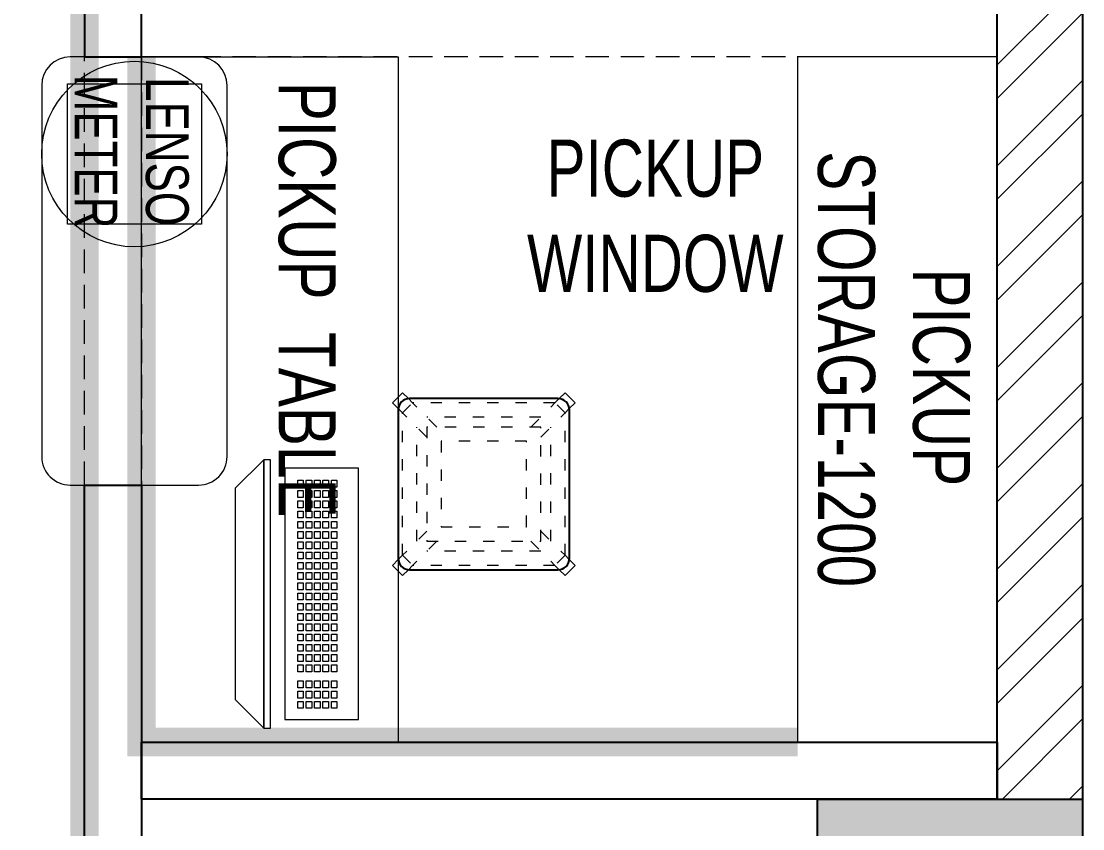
# Model space of a CAD drawing. Header units: feet. Extents: x 9718581 to 9729331, y -7058915 to -7051384.
# Drawn here: x 9726300 to 9728161, y -7054797 to -7053383 of the extents above; entities that cross this region are included whole.
import ezdxf

# ---------------------------------------------------------------- set-up
doc = ezdxf.new("R2010")
doc.units = ezdxf.units.FT
doc.header["$LTSCALE"] = 33
doc.header["$MEASUREMENT"] = 0
doc.linetypes.add('a_p6_plan_L18$0$HIDDEN', pattern=[0.375, 0.25, -0.125])
doc.linetypes.add('ACAD_ISO03W100', pattern=[30, 12, -18])
doc.layers.add('A-WALL', color=1, linetype='Continuous')
doc.layers.add('column', color=10, linetype='Continuous')
for name, color, linetype, lineweight in [('A-WALL HATCH', 251, 'Continuous', 0), ('column hatch', 5, 'Continuous', 0), ('LENS-CURTAIN', 5, 'a_p6_plan_L18$0$HIDDEN', 9), ('LENS-PARTITION', 21, 'Continuous', 25), ('LENS-TEXT', 31, 'Continuous', 5), ('LENS_DIMENSION', 193, 'Continuous', 0), ('LENS_TEXT', 31, 'Continuous', 5), ('LK-EQPMT', 3, 'Continuous', 18), ('LK-FF&E WALL', 1, 'Continuous', 9), ('LK-FLUTTED FINISH', 20, 'Continuous', 30), ('LK-IT', 3, 'Continuous', 18), ('LK-TILES FINISH', 251, 'Continuous', 5), ('LN-ELEVATION-1', 81, 'Continuous', 25), ('LN-ELEVATION-2', 103, 'Continuous', 20), ('LN-ELEVATION-3', 125, 'Continuous', 18), ('LN-ELEVATION-5', 167, 'Continuous', 5)]:
    doc.layers.add(name, color=color, linetype=linetype, lineweight=lineweight)
doc.styles.add('LK TXT', font='GILC____.TTF', dxfattribs={"height": 100})
doc.styles.get("Standard").update_dxf_attribs({"font": 'GILC____.TTF'})

# ---------------------------------------------------------------- blocks, each defined once
blk = doc.blocks.new('A$C1e310292')
at = {"layer": 'A-WALL HATCH'}
h = blk.add_hatch(dxfattribs=at)
h.set_pattern_fill('ANSI32', color=256, scale=333)
h.set_pattern_definition([(45, (-4280815.400239313, 5463905.176563238), (-88.29995930067012, 88.29995930067012), []), (45, (-4280756.533599877, 5463905.176563238), (-88.29995930067012, 88.29995930067012), [])])
h.paths.add_polyline_path([(-450, 0), (-450, 150), (-4635, 150), (-4635, 0)])
h.paths.add_polyline_path([(-4845, 807), (-4845, 415), (-4695, 415), (-4695, 957), (-8290, 957), (-8290, 807)])
h.paths.add_polyline_path([(0, 210), (0, 3920), (-150, 3920), (-150, 210)])
h.paths.add_polyline_path([(0, 4170), (0, 5835), (-150, 5835), (-150, 4170)])
h.paths.add_polyline_path([(-456, 7380), (-456, 7530), (-4408, 7530), (-4408, 7380)])
h.paths.add_polyline_path([(-4900, 7380), (-4900, 7530), (-8290, 7530), (-8290, 7380)])
at = {"layer": 'column hatch'}
h = blk.add_hatch(color=251, dxfattribs=at)
h.dxf.hatch_style = 1
h.paths.add_polyline_path([(-4251, 3872), (-4251, 4122), (-4911, 4122), (-4911, 3872)])
h.paths.add_polyline_path([(0, 3920), (0, 4170), (-465, 4170), (-465, 3920)])
h.paths.add_polyline_path([(0, 0), (0, 210), (-450, 210), (-450, 0)])
h.paths.add_polyline_path([(-4635, 0), (-4635, 415), (-4845, 415), (-4845, 0)])
h.paths.add_polyline_path([(-8290, 807), (-8290, 1017), (-8930, 1017), (-8930, 807)])
h.paths.add_polyline_path([(-8290, 7325), (-8290, 7530), (-8930, 7530), (-8930, 7325)])
h.paths.add_polyline_path([(-4408, 7330), (-4408, 7530), (-4900, 7530), (-4900, 7330)])
at = {"layer": 'A-WALL'}
for p, q in [((-150, 4170), (-150, 5835)), ((0, 0), (0, 5835))]:
    blk.add_line(p, q, dxfattribs=at)
at = {"layer": 'column'}
for p, q in [((-465, 3920), (-465, 4170)), ((-465, 4170), (0, 4170))]:
    blk.add_line(p, q, dxfattribs=at)
blk = doc.blocks.new('CLENS 600 TYPE 6')
at = {"layer": 'LN-ELEVATION-1', "ltscale": 0.5}
blk.add_lwpolyline([(130, -225), (-130, -225, -0.4142135623730951), (-150, -205), (-150, 55, -0.4142135623730951), (-130, 75), (130, 75, -0.4142135623730951), (150, 55), (150, -205, -0.4142135623730951)], format="xyb", close=True, dxfattribs=at)
at = {"layer": 'LN-ELEVATION-3', "linetype": 'ACAD_ISO03W100', "ltscale": 0.05}
for p, q in [((-82.3223304701969, 25), (-124.6966991401277, 67.374368671095)), ((124.696699141059, 67.3743686703965), (-124.6966991401277, 67.374368671095)), ((82.3223304701969, 25), (124.6966991401277, 67.374368671095)), ((-100, 7.322330470196902), (-142.3743686703965, 49.69669914152472)), ((-142.3743686708621, -199.6966991410591), (-142.3743686708621, 49.69669914105907)), ((99.69669914059341, 42.3743686703965), (-99.69669913966207, 42.374368671095)), ((100, 7.322330470196902), (142.3743686703965, 49.69669914152472)), ((142.3743686708621, -199.6966991410591), (142.3743686708621, 49.69669914105907)), ((-117.3743686703965, -174.6966991408262), (-117.3743686703965, 24.69669914152473)), ((117.3743686703965, -174.6966991408262), (117.3743686703965, 24.69669914152473)), ((-100, -157.3223304701969), (-142.3743686703965, -199.6966991415247)), ((100, -157.3223304701969), (142.3743686703965, -199.6966991415247)), ((-82.3223304701969, -175), (-124.6966991401277, -217.374368671095)), ((82.3223304701969, -175), (124.6966991401277, -217.374368671095)), ((99.69669914059341, -192.3743686703965), (-99.69669913966207, -192.374368671095)), ((124.696699141059, -217.3743686703965), (-124.6966991401277, -217.374368671095))]:
    blk.add_line(p, q, dxfattribs=at)
for points in [[(-132.2008663183078, 74.87853584764525), (-124.696699141059, 67.3743686703965), (-142.3743686708621, 49.69669914105907), (-149.8785358476452, 57.20086631807498)], [(132.2008663183078, 74.87853584764525), (124.696699141059, 67.3743686703965), (142.3743686708621, 49.69669914105907), (149.8785358476452, 57.20086631807498)], [(-132.2008663183078, -224.8785358476453), (-124.696699141059, -217.3743686703965), (-142.3743686708621, -199.6966991410591), (-149.8785358476452, -207.200866318075)], [(132.2008663183078, -224.8785358476453), (124.696699141059, -217.3743686703965), (142.3743686708621, -199.6966991410591), (149.8785358476452, -207.200866318075)]]:
    blk.add_lwpolyline(points, dxfattribs=at)
for points in [[(100, -175), (-100, -175), (-100, 25), (100, 25)], [(75, -150), (-75, -150), (-75, 0), (75, 0)]]:
    blk.add_lwpolyline(points, close=True, dxfattribs=at)
at = {"layer": 'LN-ELEVATION-5', "ltscale": 0.5}
for points in [[(-149.8785358476452, 57.20086631807498), (-160.0520382001995, 67.37436867062934), (-142.3743686708621, 85.05203819996677), (-132.2008663183078, 74.87853584787806)], [(149.8785358476452, 57.20086631807498), (160.0520382001995, 67.37436867062934), (142.3743686708621, 85.05203819996677), (132.2008663183078, 74.87853584787806)], [(-149.8785358476452, -207.200866318075), (-160.0520382001995, -217.3743686706294), (-142.3743686708621, -235.0520381999668), (-132.2008663183078, -224.8785358478781)], [(149.8785358476452, -207.200866318075), (160.0520382001995, -217.3743686706294), (142.3743686708621, -235.0520381999668), (132.2008663183078, -224.8785358478781)]]:
    blk.add_lwpolyline(points, dxfattribs=at)
blk = doc.blocks.new('*U20')
at = {"layer": 'LK-EQPMT', "ltscale": 12}
blk.add_lwpolyline([(5.986879315214991, 4.914598100478997), (-5.986879315214991, 4.914598100478997), (-5.986879315214991, -4.914598100478997), (5.986879315214991, -4.914598100478997)], close=True, dxfattribs=at)
blk = doc.blocks.new('*U21')
at = {"color": 0, "linetype": 'ByBlock', "lineweight": -2}
for p in [(0, 0), (17.96063794564497, 0), (35.92127589128995, 0), (53.88191383693492, 0), (71.8425517825799, 0), (89.80318972822487, 0), (107.7638276738698, 0), (125.7244656195148, 0), (143.6851035651598, 0), (161.6457415108048, 0), (179.6063794564497, 0), (197.5670174020947, 0), (215.5276553477397, 0), (233.4882932933847, 0), (251.4489312390296, 0), (269.4095691846746, 0), (287.3702071303196, 0), (305.3308450759646, 0), (323.2914830216096, 0), (-9e-16, -14.74379430143699), (17.96063794564497, -14.74379430143699), (35.92127589128995, -14.74379430143699), (53.88191383693492, -14.74379430143699), (71.8425517825799, -14.74379430143699), (89.80318972822487, -14.74379430143699), (107.7638276738698, -14.74379430143699), (125.7244656195148, -14.74379430143699), (143.6851035651598, -14.74379430143699), (161.6457415108048, -14.74379430143699), (179.6063794564497, -14.74379430143699), (197.5670174020947, -14.74379430143699), (215.5276553477397, -14.74379430143699), (233.4882932933847, -14.74379430143699), (251.4489312390296, -14.74379430143699), (269.4095691846746, -14.74379430143699), (287.3702071303196, -14.74379430143699), (305.3308450759646, -14.74379430143699), (323.2914830216096, -14.74379430143699), (-1.8e-15, -29.48758860287398), (17.96063794564497, -29.48758860287398), (35.92127589128995, -29.48758860287398), (53.88191383693492, -29.48758860287398), (71.8425517825799, -29.48758860287398), (89.80318972822487, -29.48758860287398), (107.7638276738698, -29.48758860287398), (125.7244656195148, -29.48758860287398), (143.6851035651598, -29.48758860287398), (161.6457415108048, -29.48758860287398), (179.6063794564497, -29.48758860287398), (197.5670174020947, -29.48758860287398), (215.5276553477397, -29.48758860287398), (233.4882932933847, -29.48758860287398), (251.4489312390296, -29.48758860287398), (269.4095691846746, -29.48758860287398), (287.3702071303196, -29.48758860287398), (305.3308450759646, -29.48758860287398), (323.2914830216096, -29.48758860287398), (-2.7e-15, -44.23138290431096), (-3.6e-15, -58.97517720574795), (17.96063794564497, -44.23138290431096), (17.96063794564497, -58.97517720574795), (35.92127589128995, -44.23138290431096), (35.92127589128994, -58.97517720574795), (53.88191383693492, -44.23138290431096), (53.88191383693492, -58.97517720574795), (71.8425517825799, -44.23138290431096), (71.8425517825799, -58.97517720574795), (89.80318972822487, -44.23138290431096), (89.80318972822487, -58.97517720574795), (107.7638276738698, -44.23138290431096), (107.7638276738698, -58.97517720574795), (125.7244656195148, -44.23138290431096), (125.7244656195148, -58.97517720574795), (143.6851035651598, -44.23138290431096), (143.6851035651598, -58.97517720574795), (161.6457415108048, -44.23138290431096), (161.6457415108048, -58.97517720574795), (179.6063794564497, -44.23138290431096), (179.6063794564497, -58.97517720574795), (197.5670174020947, -44.23138290431096), (197.5670174020947, -58.97517720574795), (215.5276553477397, -44.23138290431096), (215.5276553477397, -58.97517720574795), (233.4882932933847, -44.23138290431096), (233.4882932933847, -58.97517720574795), (251.4489312390296, -44.23138290431096), (251.4489312390296, -58.97517720574795), (269.4095691846746, -44.23138290431096), (269.4095691846746, -58.97517720574795), (287.3702071303196, -44.23138290431096), (287.3702071303196, -58.97517720574795), (305.3308450759646, -44.23138290431096), (305.3308450759646, -58.97517720574795), (323.2914830216096, -44.23138290431096), (323.2914830216096, -58.97517720574795)]:
    blk.add_blockref('*U20', p, dxfattribs=at)
blk = doc.blocks.new('*U18')
at = {"layer": 'LK-EQPMT', "ltscale": 12}
blk.add_lwpolyline([(5.986879315214991, 4.914598100478997), (-5.986879315214991, 4.914598100478997), (-5.986879315214991, -4.914598100478997), (5.986879315214991, -4.914598100478997)], close=True, dxfattribs=at)
blk = doc.blocks.new('*U19')
at = {"color": 0, "linetype": 'ByBlock', "lineweight": -2}
for p in [(0, 0), (17.96063794564497, 0), (35.92127589128995, 0), (-9e-16, -14.74379430143699), (17.96063794564497, -14.74379430143699), (35.92127589128995, -14.74379430143699), (-1.8e-15, -29.48758860287398), (17.96063794564497, -29.48758860287398), (35.92127589128995, -29.48758860287398), (-2.7e-15, -44.23138290431096), (-3.6e-15, -58.97517720574795), (17.96063794564497, -44.23138290431096), (17.96063794564497, -58.97517720574795), (35.92127589128995, -44.23138290431096), (35.92127589128994, -58.97517720574795)]:
    blk.add_blockref('*U18', p, dxfattribs=at)
blk = doc.blocks.new('*U16')
at = {"ltscale": 12}
blk.add_lwpolyline([(8.040144996717572, 2.91038e-11), (8.040144996717572, 129.0940371821052), (448.0401449967176, 129.0940371821052), (448.0401449967176, 2.91038e-11)], close=True, dxfattribs=at)
for name, p in [('*U21', (35.16895717114949, 101.6202952143818)), ('*U19', (386.6121428576974, 101.6202952143818))]:
    blk.add_blockref(name, p)
blk = doc.blocks.new('Pickup table PC')
at = {"layer": 'LN-ELEVATION-2', "ltscale": 0.5}
for points in [[(470, 50), (0, 50), (0, 62), (470, 62)], [(420, 0), (50, 0), (0, 50), (470, 50)]]:
    blk.add_lwpolyline(points, close=True, dxfattribs=at)

msp = doc.modelspace()

# ---------------------------------------------------------------- linework, layer by layer
at = {"layer": 'LENS-CURTAIN', "ltscale": 5}
for points in [[(9728010.859184776, -7053445.407301568), (9726510.859102925, -7053445.407301568), (9726510.859102925, -7053345.407301568), (9728010.859184776, -7053345.407301568)], [(9726510.859184776, -7053445.407301568), (9726510.859184776, -7054195.407301569), (9726410.859184776, -7054195.407301569), (9726410.859184776, -7053445.407301568)]]:
    msp.add_lwpolyline(points, close=True, dxfattribs=at)
at = {"layer": 'LENS-PARTITION'}
for points in [[(9726510.859184776, -7053445.407301568), (9726510.859102925, -7052785.407297433), (9726410.859102925, -7052785.407297433), (9726410.859184776, -7053445.407301568)], [(9726410.859102925, -7056305.407297434), (9726410.859225703, -7054195.407301569), (9726510.85914385, -7054195.407301569), (9726510.859021071, -7056305.407297434)], [(9726510.859102925, -7054645.407297433), (9728010.859102923, -7054645.407297432), (9728010.859102923, -7054745.407297432), (9726510.859102925, -7054745.407297433)]]:
    msp.add_lwpolyline(points, close=True, dxfattribs=at)
at = {"layer": 'LK-EQPMT'}
msp.add_lwpolyline([(9726380.859097753, -7053492.510946439), (9726615.859097753, -7053492.510946439), (9726615.859097753, -7053738.510946438), (9726380.859097753, -7053738.510946438)], close=True, dxfattribs=at)
at = {"layer": 'LK-FF&E WALL'}
msp.add_lwpolyline([(9726385.859102262, -7054195.407301569), (9726610.859093241, -7054195.407301569, 0.4142135623730951), (9726660.859093241, -7054145.407301568), (9726660.859093241, -7053495.407301568, 0.4142135623730951), (9726610.859093241, -7053445.407301568), (9726385.859102262, -7053445.407301568, 0.4142135623730951), (9726335.859102262, -7053495.407301568), (9726335.859102262, -7054145.407301568, 0.4142135623730951)], format="xyb", close=True, dxfattribs=at)
for points in [[(9726510.859102925, -7054645.407297433), (9726510.859102925, -7053445.407301568), (9726960.859102923, -7053445.407301568), (9726960.859102923, -7054645.407297433)], [(9727660.859184776, -7054645.407297433), (9728010.859184776, -7054645.407297433), (9728010.859184776, -7053445.407297433), (9727660.859184776, -7053445.407297433)]]:
    msp.add_lwpolyline(points, close=True, dxfattribs=at)
msp.add_circle((9726498.359097753, -7053615.510946439), 162.4999954886734, dxfattribs=at)
at = {"layer": 'LK-FLUTTED FINISH', "linetype": 'ACAD_ISO03W100', "ltscale": 0.05, "const_width": 50}
msp.add_lwpolyline([(9726410.859102925, -7052785.425259299), (9726410.859102925, -7057105.407297433), (9725510.859102923, -7057105.407297433)], dxfattribs=at)
at = {"layer": 'LK-TILES FINISH', "color": 212, "linetype": 'ACAD_ISO03W100', "ltscale": 0.05, "const_width": 50}
msp.add_lwpolyline([(9727660.859184776, -7054645.407297432), (9726510.859117664, -7054645.407230515), (9726510.859184776, -7053445.406463985)], dxfattribs=at)

# ---------------------------------------------------------------- block references
at = {"layer": 'LENS_DIMENSION'}
msp.add_blockref('A$C1e310292', (9728160.859102923, -7058915.407297433), dxfattribs=at)
at = {"layer": 'LK-FF&E WALL', "xscale": -1, "rotation": 90.00000000000007}
msp.add_blockref('CLENS 600 TYPE 6', (9727035.859102923, -7054193.633164722), dxfattribs=at)
at = {"layer": 'LK-IT', "xscale": -1, "rotation": 270}
msp.add_blockref('Pickup table PC', (9726674.982697936, -7054620.865524175), dxfattribs=at)
at = {"layer": 'LK-IT', "ltscale": 0.5, "xscale": -1, "rotation": 90.00000000000007}
msp.add_blockref('*U16', (9726891.1977857, -7054157.825379178), dxfattribs=at)

# ---------------------------------------------------------------- texts
at = {"layer": 'LENS-TEXT', "color": 0, "linetype": 'Continuous', "ltscale": 3, "attachment_point": 5, "style": 'LK TXT'}
for s, width, gutter_width, insert, char_height, rotation in [('LENSO\\PMETER', 353.0555573365615, 0.5, (9726493.54159617, -7053611.210859328), 75, 270.00000000000006), ('PICKUP  TABLE  ', 783.9636358173434, 0.9999999999999992, (9726800.705816492, -7053870.469912999), 100, 270.00000000000006), (' PICKUP STORAGE-1200', 1099.486866972408, 0.9999999999999992, (9727829.313697355, -7053992.325096579), 100, 269.99999999999994)]:
    msp.add_mtext_dynamic_manual_height_columns(s, width=width, gutter_width=gutter_width, heights=[0], dxfattribs=dict(at, insert=insert, char_height=char_height, rotation=rotation))
at = {"layer": 'LENS_TEXT', "linetype": 'Continuous', "ltscale": 3, "insert": (9727411.54224749, -7053724.30837972), "char_height": 100, "attachment_point": 5}
msp.add_mtext_dynamic_manual_height_columns('PICKUP WINDOW', width=405.302660326216, gutter_width=0.9999999999999992, heights=[0], dxfattribs=at)

doc.saveas('drawing.dxf')
